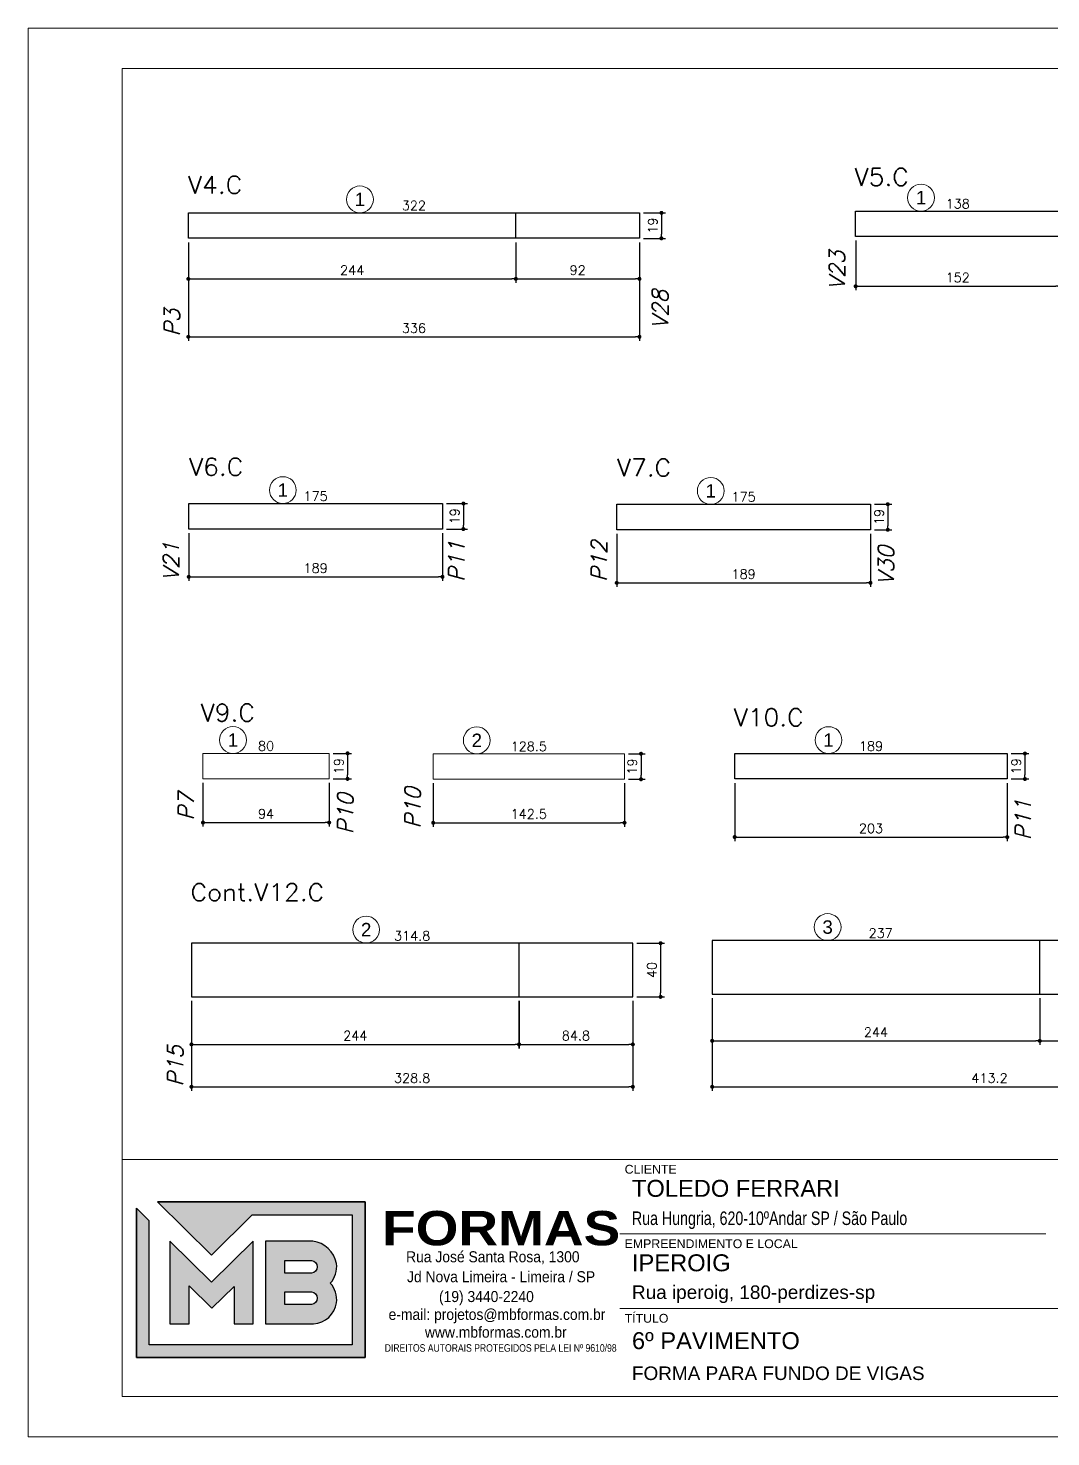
# Model space of a CAD drawing. Extents: x -20676 to 4767, y -817 to 14640.
# Drawn here: x -19091 to -18330, y 6382 to 7432 of the extents above; entities that cross this region are included whole.
import ezdxf
from ezdxf.enums import TextEntityAlignment as Align

# ---------------------------------------------------------------- set-up
doc = ezdxf.new("R2010")
doc.units = 0
doc.header["$PDMODE"] = 2
doc.header["$PDSIZE"] = 10
doc.layers.get('0').update_dxf_attribs({"lineweight": 13})
doc.layers.get('Defpoints').update_dxf_attribs({"lineweight": 13})
for name, color, linetype, lineweight in [('contorno de painel', 7, 'Continuous', 13), ('cotas', 4, 'Continuous', 13), ('Romaneio', 1, 'Continuous', 13), ('texto de viga', 7, 'Continuous', 13)]:
    doc.layers.add(name, color=color, linetype=linetype, lineweight=lineweight)
for name, color, linetype in [('Cota Sarrafo', 180, 'Continuous'), ('MB_LOGO', 254, 'Continuous'), ('Painéis', 200, 'Continuous'), ('TEXTO_GERAL', 7, 'Continuous')]:
    doc.layers.add(name, color=color, linetype=linetype)
doc.styles.add('ARIAL', font='arial.ttf', dxfattribs={"oblique": 15, "height": 25})
doc.styles.add('MB_C01', font='arial.ttf', dxfattribs={"height": 1.3})
doc.styles.add('MB_C02', font='arial.ttf', dxfattribs={"height": 2})
doc.styles.add('MB_C03', font='arial.ttf', dxfattribs={"height": 2.5})
doc.styles.add('MB_C04', font='arial.ttf', dxfattribs={"height": 6})
doc.styles.add('MB_LOGO', font='ariblk.ttf', dxfattribs={"height": 75})
doc.styles.add('MB_TEXT', font='ARIALN.TTF', dxfattribs={"height": 10})
doc.styles.add('REGUA-120', font='ROMANS.shx', dxfattribs={"height": 15})
doc.styles.add('ROMANS', font='romans.shx')
doc.dimstyles.new('PAINEL', dxfattribs={"dimtxt": 7, "dimasz": 3, "dimexe": 3, "dimexo": 3, "dimgap": 3, "dimtad": 1, "dimdec": 1, "dimzin": 12, "dimdsep": 46, "dimtxsty": 'ROMANS', "dimblk": 'DOT', "dimcen": 0, "dimclrd": 4, "dimclre": 4, "dimclrt": 240, "dimadec": 1, "dimazin": 3, "dimtfac": 1, "dimtdec": 1, "dimtmove": 0, "dimatfit": 3, "dimfxl": 0, "dimtolj": 1, "dimtzin": 12, "dimarcsym": 0})
doc.dimstyles.new('projeto2', dxfattribs={"dimtxt": 7, "dimasz": 5, "dimexe": 1.25, "dimexo": 2.5, "dimgap": 2, "dimtad": 1, "dimdec": 1, "dimdsep": 46, "dimtxsty": 'ROMANS', "dimblk": 'OBLIQUE', "dimcen": 10, "dimdle": 1, "dimse1": 1, "dimse2": 1, "dimsd1": 1, "dimsd2": 1, "dimclrd": 256, "dimclre": 256, "dimclrt": 3, "dimadec": 0, "dimazin": 0, "dimtfac": 1, "dimtdec": 1, "dimtmove": 0, "dimatfit": 3, "dimldrblk": 'OBLIQUE', "dimfxl": 0, "dimlwd": -1, "dimlwe": -1, "dimarcsym": 0})

# ---------------------------------------------------------------- blocks, each defined once
blk = doc.blocks.new('LOGO2')
at = {"layer": 'MB_LOGO', "linetype": 'Continuous'}
h = blk.add_hatch(color=256, dxfattribs=at)
h.dxf.hatch_style = 1
h.set_gradient(color1=(242, 132, 69), color2=(247, 180, 141), rotation=90, tint=1)
h.paths.add_polyline_path([(7.48, 9.64), (10.45, 12.57), (17.71, 12.57), (17.71, 3.12), (2.97, 3.12), (2.97, 12.14), (2.04, 13.06), (2.04, 2.19), (18.64, 2.19), (18.64, 13.5), (3.56, 13.5)])
h = blk.add_hatch(color=256, dxfattribs=at)
h.dxf.hatch_style = 1
h.set_gradient(color1=(242, 132, 69), color2=(247, 180, 141), rotation=90, tint=1)
h.paths.add_polyline_path([(10.52, 4.64), (10.52, 10.66), (7.5, 7.68), (4.47, 10.66), (4.47, 4.64), (5.86, 4.64), (5.86, 7.4), (7.51, 5.78), (9.13, 7.37), (9.13, 4.64)])
h = blk.add_hatch(color=256, dxfattribs=at)
h.dxf.hatch_style = 1
h.set_gradient(color1=(242, 132, 69), color2=(247, 180, 141), rotation=90, tint=1)
h.paths.add_polyline_path([(11.42, 10.66), (11.42, 4.64), (14.89, 4.64, 0.350532), (16.57, 6.18, 0.219217), (16.12, 7.6, 0.21502), (16.57, 9.03, 0.319901), (14.85, 10.66)])
h.paths.add_polyline_path([(14.75, 8.33), (12.82, 8.33), (12.82, 9.26), (14.63, 9.26, -1)], flags=16)
h.paths.add_polyline_path([(14.75, 6.04), (12.82, 6.04), (12.82, 6.97), (14.63, 6.97, -1)], flags=16)
blk.add_lwpolyline([(3.56, 13.5), (18.64, 13.5), (18.64, 2.19), (2.04, 2.19), (2.04, 13.06)], dxfattribs=at)
at = {"layer": 'MB_LOGO', "color": 31, "linetype": 'Continuous', "true_color": 0xf7b48d}
for points in [[(10.45, 12.57), (17.71, 12.57), (17.71, 3.12), (2.97, 3.12), (2.97, 12.14), (2.04, 13.06), (2.04, 2.19), (18.64, 2.19), (18.64, 13.5), (3.56, 13.5), (7.48, 9.64)], [(4.47, 10.66), (4.47, 4.64), (5.86, 4.64), (5.86, 7.4), (7.51, 5.78), (9.13, 7.37), (9.13, 4.64), (10.52, 4.64), (10.52, 10.66), (7.5, 7.68)]]:
    blk.add_lwpolyline(points, close=True, dxfattribs=at)
for points in [[(16.57, 9.03, 0.319901), (14.85, 10.66), (11.42, 10.66), (11.42, 4.64), (14.89, 4.64, 0.350532), (16.57, 6.18, 0.219217), (16.12, 7.6, 0.21502)], [(12.82, 9.26), (14.75, 9.26, -0.880235), (14.75, 8.33), (12.82, 8.33)], [(12.82, 6.97), (14.75, 6.97, -0.880235), (14.75, 6.04), (12.82, 6.04)]]:
    blk.add_lwpolyline(points, format="xyb", close=True, dxfattribs=at)
at = {"layer": 'MB_LOGO', "color": 0, "linetype": 'Continuous', "style": 'MB_LOGO'}
blk.add_text('FORMAS', height=2.496, dxfattribs=at).set_placement((19.88, 10.35))
at = {"layer": 'MB_LOGO', "color": 0, "style": 'MB_TEXT', "width": 1.1}
for s, p in [('Rua José Santa Rosa, 1300', (21.62, 9.12)), ('Jd Nova Limeira - Limeira / SP', (21.69, 7.67)), ('(19) 3440-2240', (24.01, 6.23)), ('e-mail: projetos@mbformas.com.br', (20.35, 4.93)), ('www.mbformas.com.br', (22.99, 3.64))]:
    blk.add_text(s, height=0.7993, dxfattribs=at).set_placement(p)
at = {"layer": 'MB_LOGO', "color": 252, "style": 'MB_TEXT'}
blk.add_text('DIREITOS AUTORAIS PROTEGIDOS PELA LEI Nº 9610/98', height=0.546, dxfattribs=at).set_placement((20.07, 2.62))
blk = doc.blocks.new('A$Ceb89ac90')
at = {"color": 1}
for p, q in [((1086.3, 356.7), (70, 356.7)), ((758, 301.2), (440.7, 301.2)), ((914.6, 245.6), (440.7, 245.6))]:
    blk.add_line(p, q, dxfattribs=at)
for points in [[(0, 1199.9), (0, 149.9), (1485, 149.9), (1485, 1199.9)], [(70, 1169.9), (70, 179.9), (1455, 179.9), (1455, 1169.9)]]:
    blk.add_lwpolyline(points, close=True, dxfattribs=at)
at = {"xscale": 10.25810868844649, "yscale": 10.25810868844649, "zscale": 10.25810868844649}
blk.add_blockref('LOGO2', (59.7, 186.5), dxfattribs=at)
at = {"color": 6, "style": 'MB_C01'}
for s, height, p in [('CLIENTE', 6.57, (444.3, 346.1)), ('EMPREENDIMENTO E LOCAL', 6.566, (444.3, 290.6)), ('TÍTULO', 6.57, (444.3, 235))]:
    blk.add_text(s, height=height, dxfattribs=at).set_placement(p)
at = {"color": 5}
for tag, p, height, style in [('REV_05', (1103.1, 338.1), 10.1, 'MB_C02'), ('DATA_REV_05', (1151.5, 337.9), 10.1, 'MB_C02'), ('INFO_REV_05', (1228.1, 337.9), 10.1, 'MB_C02'), ('CLIENTE', (449.7, 328.8), 12.6, 'MB_C03'), ('FASE', (924.6, 320.5), 10.1, 'MB_C02'), ('REV_04', (1103.1, 312.8), 10.1, 'MB_C02'), ('DATA_REV_04', (1151.5, 312.7), 10.1, 'MB_C02'), ('INFO_REV_04', (1228.1, 312.7), 10.1, 'MB_C02'), ('PROJETISTA', (768, 285.1), 10.1, 'MB_C02'), ('DATA', (924.6, 285.1), 10.1, 'MB_C02'), ('REV_03', (1103.1, 287.6), 10.1, 'MB_C02'), ('DATA_REV_03', (1151.5, 287.4), 10.1, 'MB_C02'), ('INFO_REV_03', (1228.1, 287.4), 10.1, 'MB_C02'), ('OBRA', (449.7, 273.3), 12.6, 'MB_C03'), ('REV_02', (1103.1, 262.3), 10.1, 'MB_C02'), ('DATA_REV_02', (1151.5, 262.1), 10.1, 'MB_C02'), ('INFO_REV_02', (1228.1, 262.1), 10.1, 'MB_C02'), ('ESC', (924.6, 251.8), 10.1, 'MB_C02'), ('COR', (1010.5, 251.8), 10.1, 'MB_C02'), ('REV_01', (1103.1, 237.1), 10.1, 'MB_C02'), ('DATA_REV_01', (1151.5, 236.9), 10.1, 'MB_C02'), ('INFO_REV_01', (1228.1, 236.9), 10.1, 'MB_C02'), ('PAVIMENTO', (449.7, 215.3), 12.6, 'MB_C03'), ('FL', (1018.1, 194.7), 30.3, 'MB_C04'), ('REV_00', (1103.1, 211.8), 10.1, 'MB_C02'), ('DATA_REV_00', (1151.5, 211.6), 10.1, 'MB_C02'), ('EMISSÃO_INICIAL', (1228.1, 211.6), 10.1, 'MB_C02'), ('REV', (944.1, 205), 12.6, 'MB_C03')]:
    blk.add_attdef(tag, p, '', height=height, dxfattribs=dict(at, style=style))
at = {"color": 6, "style": 'MB_C02'}
for tag, p in [('ENDEREÇO_CLIENTE', (449.7, 307.8)), ('ENDEREÇO_OBRA', (449.7, 252.7)), ('TIPO_DE_PROJETO', (449.7, 192.3))]:
    blk.add_attdef(tag, p, '', height=10.1, dxfattribs=at)
blk = doc.blocks.new('_Dot')
at = {"color": 0, "linetype": 'ByBlock', "lineweight": -2}
blk.add_line((-0.5, 0), (-1, 0), dxfattribs=at)
at = {"color": 0, "linetype": 'ByBlock', "const_width": 0.5}
blk.add_lwpolyline([(-0.25, 0, 1), (0.25, 0, 1)], format="xyb", close=True, dxfattribs=at)
blk = doc.blocks.new('*D759')
at = {"layer": 'cotas', "color": 4, "lineweight": -2, "transparency": 16777216}
for p, q in [((-18972.1, 7272.6), (-18972.1, 7199.2)), ((-18636.1, 7272.6), (-18636.1, 7199.2)), ((-18969.1, 7202.2), (-18639.1, 7202.2))]:
    blk.add_line(p, q, dxfattribs=at)
at = {"layer": 'Defpoints', "color": 0, "transparency": 16777216}
for p in [(-18972.1, 7275.6), (-18636.1, 7275.6), (-18636.1, 7202.2)]:
    blk.add_point(p, dxfattribs=at)
at = {"layer": 'cotas', "color": 4, "lineweight": -2, "transparency": 16777216, "xscale": 3, "yscale": 3, "zscale": 3, "rotation": 180}
blk.add_blockref('_Dot', (-18972.1, 7202.2), dxfattribs=at)
at = {"layer": 'cotas', "color": 4, "lineweight": -2, "transparency": 16777216, "xscale": 3, "yscale": 3, "zscale": 3}
blk.add_blockref('_Dot', (-18636.1, 7202.2), dxfattribs=at)
at = {"layer": 'cotas', "color": 240, "transparency": 16777216, "insert": (-18804.1, 7208.7), "char_height": 7, "attachment_point": 5, "style": 'ROMANS'}
blk.add_mtext('\\A1;336', dxfattribs=at)
blk = doc.blocks.new('*D760')
at = {"layer": 'cotas', "color": 4, "lineweight": -2, "transparency": 16777216}
for p, q in [((-18633.1, 7294.6), (-18616.7, 7294.6)), ((-18619.7, 7291.6), (-18619.7, 7278.6)), ((-18633.1, 7275.6), (-18616.7, 7275.6))]:
    blk.add_line(p, q, dxfattribs=at)
at = {"layer": 'Defpoints', "color": 0, "transparency": 16777216}
for p in [(-18636.1, 7294.6), (-18636.1, 7275.6), (-18619.7, 7275.6)]:
    blk.add_point(p, dxfattribs=at)
at = {"layer": 'cotas', "color": 4, "lineweight": -2, "transparency": 16777216, "xscale": 3, "yscale": 3, "zscale": 3}
for p, rotation in [((-18619.7, 7294.6), 90), ((-18619.7, 7275.6), 270)]:
    blk.add_blockref('_Dot', p, dxfattribs=dict(at, rotation=rotation))
at = {"layer": 'cotas', "color": 240, "transparency": 16777216, "insert": (-18626.2, 7285.1), "char_height": 7, "attachment_point": 5, "rotation": 90, "style": 'ROMANS'}
blk.add_mtext('\\A1;19', dxfattribs=at)
blk = doc.blocks.new('*D761')
at = {"layer": 'cotas', "color": 4, "lineweight": -2, "transparency": 16777216}
for p, q in [((-18972.1, 7272.6), (-18972.1, 7242.4)), ((-18728.1, 7272.6), (-18728.1, 7242.4)), ((-18969.1, 7245.4), (-18731.1, 7245.4))]:
    blk.add_line(p, q, dxfattribs=at)
at = {"layer": 'Defpoints', "color": 0, "transparency": 16777216}
for p in [(-18972.1, 7275.6), (-18728.1, 7275.6), (-18728.1, 7245.4)]:
    blk.add_point(p, dxfattribs=at)
at = {"layer": 'cotas', "color": 4, "lineweight": -2, "transparency": 16777216, "xscale": 3, "yscale": 3, "zscale": 3, "rotation": 180}
blk.add_blockref('_Dot', (-18972.1, 7245.4), dxfattribs=at)
at = {"layer": 'cotas', "color": 4, "lineweight": -2, "transparency": 16777216, "xscale": 3, "yscale": 3, "zscale": 3}
blk.add_blockref('_Dot', (-18728.1, 7245.4), dxfattribs=at)
at = {"layer": 'cotas', "color": 240, "transparency": 16777216, "insert": (-18850.1, 7251.9), "char_height": 7, "attachment_point": 5, "style": 'ROMANS'}
blk.add_mtext('\\A1;244', dxfattribs=at)
blk = doc.blocks.new('*D762')
at = {"layer": 'cotas', "color": 4, "lineweight": -2, "transparency": 16777216}
for p, q in [((-18728.1, 7272.6), (-18728.1, 7242.4)), ((-18636.1, 7272.6), (-18636.1, 7242.4)), ((-18725.1, 7245.4), (-18639.1, 7245.4))]:
    blk.add_line(p, q, dxfattribs=at)
at = {"layer": 'Defpoints', "color": 0, "transparency": 16777216}
for p in [(-18728.1, 7275.6), (-18636.1, 7275.6), (-18636.1, 7245.4)]:
    blk.add_point(p, dxfattribs=at)
at = {"layer": 'cotas', "color": 4, "lineweight": -2, "transparency": 16777216, "xscale": 3, "yscale": 3, "zscale": 3, "rotation": 180}
blk.add_blockref('_Dot', (-18728.1, 7245.4), dxfattribs=at)
at = {"layer": 'cotas', "color": 4, "lineweight": -2, "transparency": 16777216, "xscale": 3, "yscale": 3, "zscale": 3}
blk.add_blockref('_Dot', (-18636.1, 7245.4), dxfattribs=at)
at = {"layer": 'cotas', "color": 240, "transparency": 16777216, "insert": (-18682.1, 7251.9), "char_height": 7, "attachment_point": 5, "style": 'ROMANS'}
blk.add_mtext('\\A1;92', dxfattribs=at)
blk = doc.blocks.new('*D763')
at = {"layer": 'Defpoints', "color": 0, "transparency": 16777216}
for p in [(-18965.1, 7294.6), (-18643.1, 7294.6), (-18643.1, 7294.6)]:
    blk.add_point(p, dxfattribs=at)
at = {"layer": 'Cota Sarrafo', "color": 3, "transparency": 16777216, "insert": (-18804.1, 7300.1), "char_height": 7, "attachment_point": 5, "style": 'ROMANS'}
blk.add_mtext('322', dxfattribs=at)
blk = doc.blocks.new('_OBLIQUE')
at = {"color": 0, "linetype": 'ByBlock', "lineweight": -2}
for p, q in [((0, 0), (-1, 0)), ((-0.5, -0.5), (0.5, 0.5))]:
    blk.add_line(p, q, dxfattribs=at)
blk = doc.blocks.new('*D764')
at = {"layer": 'cotas', "color": 4, "lineweight": -2, "transparency": 16777216}
for p, q in [((-18475, 7273.9), (-18475, 7236.9)), ((-18323, 7273.9), (-18323, 7236.9)), ((-18472, 7239.9), (-18326, 7239.9))]:
    blk.add_line(p, q, dxfattribs=at)
at = {"layer": 'Defpoints', "color": 0, "transparency": 16777216}
for p in [(-18475, 7276.9), (-18323, 7276.9), (-18323, 7239.9)]:
    blk.add_point(p, dxfattribs=at)
at = {"layer": 'cotas', "color": 4, "lineweight": -2, "transparency": 16777216, "xscale": 3, "yscale": 3, "zscale": 3, "rotation": 180}
blk.add_blockref('_Dot', (-18475, 7239.9), dxfattribs=at)
at = {"layer": 'cotas', "color": 4, "lineweight": -2, "transparency": 16777216, "xscale": 3, "yscale": 3, "zscale": 3}
blk.add_blockref('_Dot', (-18323, 7239.9), dxfattribs=at)
at = {"layer": 'cotas', "color": 240, "transparency": 16777216, "insert": (-18399, 7246.4), "char_height": 7, "attachment_point": 5, "style": 'ROMANS'}
blk.add_mtext('\\A1;152', dxfattribs=at)
blk = doc.blocks.new('*D770')
at = {"layer": 'Defpoints', "color": 0, "transparency": 16777216}
for p in [(-18468, 7295.9), (-18330, 7295.9), (-18330, 7295.9)]:
    blk.add_point(p, dxfattribs=at)
at = {"layer": 'Cota Sarrafo', "color": 3, "transparency": 16777216, "insert": (-18399, 7301.4), "char_height": 7, "attachment_point": 5, "style": 'ROMANS'}
blk.add_mtext('138', dxfattribs=at)
blk = doc.blocks.new('*D773')
at = {"layer": 'cotas', "color": 4, "lineweight": -2, "transparency": 16777216}
for p, q in [((-18971.8, 7055.9), (-18971.8, 7020.3)), ((-18782.8, 7055.9), (-18782.8, 7020.3)), ((-18968.8, 7023.3), (-18785.8, 7023.3))]:
    blk.add_line(p, q, dxfattribs=at)
at = {"layer": 'Defpoints', "color": 0, "transparency": 16777216}
for p in [(-18971.8, 7058.9), (-18782.8, 7058.9), (-18782.8, 7023.3)]:
    blk.add_point(p, dxfattribs=at)
at = {"layer": 'cotas', "color": 4, "lineweight": -2, "transparency": 16777216, "xscale": 3, "yscale": 3, "zscale": 3, "rotation": 180}
blk.add_blockref('_Dot', (-18971.8, 7023.3), dxfattribs=at)
at = {"layer": 'cotas', "color": 4, "lineweight": -2, "transparency": 16777216, "xscale": 3, "yscale": 3, "zscale": 3}
blk.add_blockref('_Dot', (-18782.8, 7023.3), dxfattribs=at)
at = {"layer": 'cotas', "color": 240, "transparency": 16777216, "insert": (-18877.3, 7029.8), "char_height": 7, "attachment_point": 5, "style": 'ROMANS'}
blk.add_mtext('\\A1;189', dxfattribs=at)
blk = doc.blocks.new('*D774')
at = {"layer": 'cotas', "color": 4, "lineweight": -2, "transparency": 16777216}
for p, q in [((-18779.8, 7077.9), (-18764.2, 7077.9)), ((-18767.2, 7074.9), (-18767.2, 7061.9)), ((-18779.8, 7058.9), (-18764.2, 7058.9))]:
    blk.add_line(p, q, dxfattribs=at)
at = {"layer": 'Defpoints', "color": 0, "transparency": 16777216}
for p in [(-18782.8, 7077.9), (-18782.8, 7058.9), (-18767.2, 7058.9)]:
    blk.add_point(p, dxfattribs=at)
at = {"layer": 'cotas', "color": 4, "lineweight": -2, "transparency": 16777216, "xscale": 3, "yscale": 3, "zscale": 3}
for p, rotation in [((-18767.2, 7077.9), 90), ((-18767.2, 7058.9), 270)]:
    blk.add_blockref('_Dot', p, dxfattribs=dict(at, rotation=rotation))
at = {"layer": 'cotas', "color": 240, "transparency": 16777216, "insert": (-18773.7, 7068.4), "char_height": 7, "attachment_point": 5, "rotation": 90, "style": 'ROMANS'}
blk.add_mtext('\\A1;19', dxfattribs=at)
blk = doc.blocks.new('*D775')
at = {"layer": 'Defpoints', "color": 0, "transparency": 16777216}
for p in [(-18964.8, 7077.9), (-18789.8, 7077.9), (-18789.8, 7077.9)]:
    blk.add_point(p, dxfattribs=at)
at = {"layer": 'Cota Sarrafo', "color": 3, "transparency": 16777216, "insert": (-18877.3, 7083.4), "char_height": 7, "attachment_point": 5, "style": 'ROMANS'}
blk.add_mtext('175', dxfattribs=at)
blk = doc.blocks.new('*D776')
at = {"layer": 'cotas', "color": 4, "lineweight": -2, "transparency": 16777216}
for p, q in [((-18653, 7055.4), (-18653, 7015.8)), ((-18464, 7055.4), (-18464, 7015.8)), ((-18650, 7018.8), (-18467, 7018.8))]:
    blk.add_line(p, q, dxfattribs=at)
at = {"layer": 'Defpoints', "color": 0, "transparency": 16777216}
for p in [(-18653, 7058.4), (-18464, 7058.4), (-18464, 7018.8)]:
    blk.add_point(p, dxfattribs=at)
at = {"layer": 'cotas', "color": 4, "lineweight": -2, "transparency": 16777216, "xscale": 3, "yscale": 3, "zscale": 3, "rotation": 180}
blk.add_blockref('_Dot', (-18653, 7018.8), dxfattribs=at)
at = {"layer": 'cotas', "color": 4, "lineweight": -2, "transparency": 16777216, "xscale": 3, "yscale": 3, "zscale": 3}
blk.add_blockref('_Dot', (-18464, 7018.8), dxfattribs=at)
at = {"layer": 'cotas', "color": 240, "transparency": 16777216, "insert": (-18558.5, 7025.3), "char_height": 7, "attachment_point": 5, "style": 'ROMANS'}
blk.add_mtext('\\A1;189', dxfattribs=at)
blk = doc.blocks.new('*D777')
at = {"layer": 'cotas', "color": 4, "lineweight": -2, "transparency": 16777216}
for p, q in [((-18461, 7077.4), (-18448.1, 7077.4)), ((-18451.1, 7074.4), (-18451.1, 7061.4)), ((-18461, 7058.4), (-18448.1, 7058.4))]:
    blk.add_line(p, q, dxfattribs=at)
at = {"layer": 'Defpoints', "color": 0, "transparency": 16777216}
for p in [(-18464, 7077.4), (-18464, 7058.4), (-18451.1, 7058.4)]:
    blk.add_point(p, dxfattribs=at)
at = {"layer": 'cotas', "color": 4, "lineweight": -2, "transparency": 16777216, "xscale": 3, "yscale": 3, "zscale": 3}
for p, rotation in [((-18451.1, 7077.4), 90), ((-18451.1, 7058.4), 270)]:
    blk.add_blockref('_Dot', p, dxfattribs=dict(at, rotation=rotation))
at = {"layer": 'cotas', "color": 240, "transparency": 16777216, "insert": (-18457.6, 7067.9), "char_height": 7, "attachment_point": 5, "rotation": 90, "style": 'ROMANS'}
blk.add_mtext('\\A1;19', dxfattribs=at)
blk = doc.blocks.new('*D778')
at = {"layer": 'Defpoints', "color": 0, "transparency": 16777216}
for p in [(-18646, 7077.4), (-18471, 7077.4), (-18471, 7077.4)]:
    blk.add_point(p, dxfattribs=at)
at = {"layer": 'Cota Sarrafo', "color": 3, "transparency": 16777216, "insert": (-18558.5, 7082.9), "char_height": 7, "attachment_point": 5, "style": 'ROMANS'}
blk.add_mtext('175', dxfattribs=at)
blk = doc.blocks.new('*D784')
at = {"layer": 'cotas', "color": 4, "lineweight": -2, "transparency": 16777216}
for p, q in [((-18961.2, 6869.7), (-18961.2, 6837.1)), ((-18867.2, 6869.7), (-18867.2, 6837.1)), ((-18958.2, 6840.1), (-18870.2, 6840.1))]:
    blk.add_line(p, q, dxfattribs=at)
at = {"layer": 'Defpoints', "color": 0, "transparency": 16777216}
for p in [(-18961.2, 6872.7), (-18867.2, 6872.7), (-18867.2, 6840.1)]:
    blk.add_point(p, dxfattribs=at)
at = {"layer": 'cotas', "color": 4, "lineweight": -2, "transparency": 16777216, "xscale": 3, "yscale": 3, "zscale": 3, "rotation": 180}
blk.add_blockref('_Dot', (-18961.2, 6840.1), dxfattribs=at)
at = {"layer": 'cotas', "color": 4, "lineweight": -2, "transparency": 16777216, "xscale": 3, "yscale": 3, "zscale": 3}
blk.add_blockref('_Dot', (-18867.2, 6840.1), dxfattribs=at)
at = {"layer": 'cotas', "color": 240, "transparency": 16777216, "insert": (-18914.2, 6846.6), "char_height": 7, "attachment_point": 5, "style": 'ROMANS'}
blk.add_mtext('\\A1;94', dxfattribs=at)
blk = doc.blocks.new('*D785')
at = {"layer": 'cotas', "color": 4, "lineweight": -2, "transparency": 16777216}
for p, q in [((-18864.2, 6891.7), (-18850.5, 6891.7)), ((-18853.5, 6888.7), (-18853.5, 6875.7)), ((-18864.2, 6872.7), (-18850.5, 6872.7))]:
    blk.add_line(p, q, dxfattribs=at)
at = {"layer": 'Defpoints', "color": 0, "transparency": 16777216}
for p in [(-18867.2, 6891.7), (-18867.2, 6872.7), (-18853.5, 6872.7)]:
    blk.add_point(p, dxfattribs=at)
at = {"layer": 'cotas', "color": 4, "lineweight": -2, "transparency": 16777216, "xscale": 3, "yscale": 3, "zscale": 3}
for p, rotation in [((-18853.5, 6891.7), 90), ((-18853.5, 6872.7), 270)]:
    blk.add_blockref('_Dot', p, dxfattribs=dict(at, rotation=rotation))
at = {"layer": 'cotas', "color": 240, "transparency": 16777216, "insert": (-18860, 6882.2), "char_height": 7, "attachment_point": 5, "rotation": 90, "style": 'ROMANS'}
blk.add_mtext('\\A1;19', dxfattribs=at)
blk = doc.blocks.new('*D786')
at = {"layer": 'cotas', "color": 4, "lineweight": -2, "transparency": 16777216}
for p, q in [((-18789.7, 6869.4), (-18789.7, 6837)), ((-18647.2, 6869.4), (-18647.2, 6837)), ((-18786.7, 6840), (-18650.2, 6840))]:
    blk.add_line(p, q, dxfattribs=at)
at = {"layer": 'Defpoints', "color": 0, "transparency": 16777216}
for p in [(-18789.7, 6872.4), (-18647.2, 6872.4), (-18647.2, 6840)]:
    blk.add_point(p, dxfattribs=at)
at = {"layer": 'cotas', "color": 4, "lineweight": -2, "transparency": 16777216, "xscale": 3, "yscale": 3, "zscale": 3, "rotation": 180}
blk.add_blockref('_Dot', (-18789.7, 6840), dxfattribs=at)
at = {"layer": 'cotas', "color": 4, "lineweight": -2, "transparency": 16777216, "xscale": 3, "yscale": 3, "zscale": 3}
blk.add_blockref('_Dot', (-18647.2, 6840), dxfattribs=at)
at = {"layer": 'cotas', "color": 240, "transparency": 16777216, "insert": (-18718.5, 6846.5), "char_height": 7, "attachment_point": 5, "style": 'ROMANS'}
blk.add_mtext('\\A1;142.5', dxfattribs=at)
blk = doc.blocks.new('*D787')
at = {"layer": 'cotas', "color": 4, "lineweight": -2, "transparency": 16777216}
for p, q in [((-18644.2, 6891.4), (-18631.9, 6891.4)), ((-18634.9, 6888.4), (-18634.9, 6875.4)), ((-18644.2, 6872.4), (-18631.9, 6872.4))]:
    blk.add_line(p, q, dxfattribs=at)
at = {"layer": 'Defpoints', "color": 0, "transparency": 16777216}
for p in [(-18647.2, 6891.4), (-18647.2, 6872.4), (-18634.9, 6872.4)]:
    blk.add_point(p, dxfattribs=at)
at = {"layer": 'cotas', "color": 4, "lineweight": -2, "transparency": 16777216, "xscale": 3, "yscale": 3, "zscale": 3}
for p, rotation in [((-18634.9, 6891.4), 90), ((-18634.9, 6872.4), 270)]:
    blk.add_blockref('_Dot', p, dxfattribs=dict(at, rotation=rotation))
at = {"layer": 'cotas', "color": 240, "transparency": 16777216, "insert": (-18641.4, 6881.9), "char_height": 7, "attachment_point": 5, "rotation": 90, "style": 'ROMANS'}
blk.add_mtext('\\A1;19', dxfattribs=at)
blk = doc.blocks.new('*D788')
at = {"layer": 'Defpoints', "color": 0, "transparency": 16777216}
for p in [(-18954.2, 6891.7), (-18874.2, 6891.7), (-18874.2, 6891.7)]:
    blk.add_point(p, dxfattribs=at)
at = {"layer": 'Cota Sarrafo', "color": 3, "transparency": 16777216, "insert": (-18914.2, 6897.2), "char_height": 7, "attachment_point": 5, "style": 'ROMANS'}
blk.add_mtext('80', dxfattribs=at)
blk = doc.blocks.new('*D789')
at = {"layer": 'Defpoints', "color": 0, "transparency": 16777216}
for p in [(-18782.7, 6891.4), (-18654.2, 6891.4), (-18654.2, 6891.4)]:
    blk.add_point(p, dxfattribs=at)
at = {"layer": 'Cota Sarrafo', "color": 3, "transparency": 16777216, "insert": (-18718.5, 6896.9), "char_height": 7, "attachment_point": 5, "style": 'ROMANS'}
blk.add_mtext('128.5', dxfattribs=at)
blk = doc.blocks.new('*D791')
at = {"layer": 'cotas', "color": 4, "lineweight": -2, "transparency": 16777216}
for p, q in [((-18565.1, 6869.6), (-18565.1, 6826.3)), ((-18362.1, 6869.6), (-18362.1, 6826.3)), ((-18562.1, 6829.3), (-18365.1, 6829.3))]:
    blk.add_line(p, q, dxfattribs=at)
at = {"layer": 'Defpoints', "color": 0, "transparency": 16777216}
for p in [(-18565.1, 6872.6), (-18362.1, 6872.6), (-18362.1, 6829.3)]:
    blk.add_point(p, dxfattribs=at)
at = {"layer": 'cotas', "color": 4, "lineweight": -2, "transparency": 16777216, "xscale": 3, "yscale": 3, "zscale": 3, "rotation": 180}
blk.add_blockref('_Dot', (-18565.1, 6829.3), dxfattribs=at)
at = {"layer": 'cotas', "color": 4, "lineweight": -2, "transparency": 16777216, "xscale": 3, "yscale": 3, "zscale": 3}
blk.add_blockref('_Dot', (-18362.1, 6829.3), dxfattribs=at)
at = {"layer": 'cotas', "color": 240, "transparency": 16777216, "insert": (-18463.6, 6835.8), "char_height": 7, "attachment_point": 5, "style": 'ROMANS'}
blk.add_mtext('\\A1;203', dxfattribs=at)
blk = doc.blocks.new('*D792')
at = {"layer": 'cotas', "color": 4, "lineweight": -2, "transparency": 16777216}
for p, q in [((-18359.1, 6891.6), (-18345.9, 6891.6)), ((-18348.9, 6888.6), (-18348.9, 6875.6)), ((-18359.1, 6872.6), (-18345.9, 6872.6))]:
    blk.add_line(p, q, dxfattribs=at)
at = {"layer": 'Defpoints', "color": 0, "transparency": 16777216}
for p in [(-18362.1, 6891.6), (-18362.1, 6872.6), (-18348.9, 6872.6)]:
    blk.add_point(p, dxfattribs=at)
at = {"layer": 'cotas', "color": 4, "lineweight": -2, "transparency": 16777216, "xscale": 3, "yscale": 3, "zscale": 3}
for p, rotation in [((-18348.9, 6891.6), 90), ((-18348.9, 6872.6), 270)]:
    blk.add_blockref('_Dot', p, dxfattribs=dict(at, rotation=rotation))
at = {"layer": 'cotas', "color": 240, "transparency": 16777216, "insert": (-18355.4, 6882.1), "char_height": 7, "attachment_point": 5, "rotation": 90, "style": 'ROMANS'}
blk.add_mtext('\\A1;19', dxfattribs=at)
blk = doc.blocks.new('*D793')
at = {"layer": 'Defpoints', "color": 0, "transparency": 16777216}
for p in [(-18558.1, 6891.6), (-18369.1, 6891.6), (-18369.1, 6891.6)]:
    blk.add_point(p, dxfattribs=at)
at = {"layer": 'Cota Sarrafo', "color": 3, "transparency": 16777216, "insert": (-18463.6, 6897.1), "char_height": 7, "attachment_point": 5, "style": 'ROMANS'}
blk.add_mtext('189', dxfattribs=at)
blk = doc.blocks.new('*D802')
at = {"layer": 'cotas', "color": 4, "lineweight": -2, "transparency": 16777216}
for p, q in [((-18969.8, 6707.2), (-18969.8, 6640.2)), ((-18641, 6707.2), (-18641, 6640.2)), ((-18966.8, 6643.2), (-18644, 6643.2))]:
    blk.add_line(p, q, dxfattribs=at)
at = {"layer": 'Defpoints', "color": 0, "transparency": 16777216}
for p in [(-18969.8, 6710.2), (-18641, 6710.2), (-18641, 6643.2)]:
    blk.add_point(p, dxfattribs=at)
at = {"layer": 'cotas', "color": 4, "lineweight": -2, "transparency": 16777216, "xscale": 3, "yscale": 3, "zscale": 3, "rotation": 180}
blk.add_blockref('_Dot', (-18969.8, 6643.2), dxfattribs=at)
at = {"layer": 'cotas', "color": 4, "lineweight": -2, "transparency": 16777216, "xscale": 3, "yscale": 3, "zscale": 3}
blk.add_blockref('_Dot', (-18641, 6643.2), dxfattribs=at)
at = {"layer": 'cotas', "color": 240, "transparency": 16777216, "insert": (-18805.4, 6649.7), "char_height": 7, "attachment_point": 5, "style": 'ROMANS'}
blk.add_mtext('\\A1;328.8', dxfattribs=at)
blk = doc.blocks.new('*D803')
at = {"layer": 'cotas', "color": 4, "lineweight": -2, "transparency": 16777216}
for p, q in [((-18638, 6750.2), (-18617.3, 6750.2)), ((-18620.3, 6747.2), (-18620.3, 6713.2)), ((-18638, 6710.2), (-18617.3, 6710.2))]:
    blk.add_line(p, q, dxfattribs=at)
at = {"layer": 'Defpoints', "color": 0, "transparency": 16777216}
for p in [(-18641, 6750.2), (-18641, 6710.2), (-18620.3, 6710.2)]:
    blk.add_point(p, dxfattribs=at)
at = {"layer": 'cotas', "color": 4, "lineweight": -2, "transparency": 16777216, "xscale": 3, "yscale": 3, "zscale": 3}
for p, rotation in [((-18620.3, 6750.2), 90), ((-18620.3, 6710.2), 270)]:
    blk.add_blockref('_Dot', p, dxfattribs=dict(at, rotation=rotation))
at = {"layer": 'cotas', "color": 240, "transparency": 16777216, "insert": (-18626.8, 6730.2), "char_height": 7, "attachment_point": 5, "rotation": 90, "style": 'ROMANS'}
blk.add_mtext('\\A1;40', dxfattribs=at)
blk = doc.blocks.new('*D804')
at = {"layer": 'cotas', "color": 4, "lineweight": -2, "transparency": 16777216}
for p, q in [((-18581.9, 6709.2), (-18581.9, 6640.2)), ((-18168.7, 6709.2), (-18168.7, 6640.2)), ((-18578.9, 6643.2), (-18171.7, 6643.2))]:
    blk.add_line(p, q, dxfattribs=at)
at = {"layer": 'Defpoints', "color": 0, "transparency": 16777216}
for p in [(-18581.9, 6712.2), (-18168.7, 6712.2), (-18168.7, 6643.2)]:
    blk.add_point(p, dxfattribs=at)
at = {"layer": 'cotas', "color": 4, "lineweight": -2, "transparency": 16777216, "xscale": 3, "yscale": 3, "zscale": 3, "rotation": 180}
blk.add_blockref('_Dot', (-18581.9, 6643.2), dxfattribs=at)
at = {"layer": 'cotas', "color": 4, "lineweight": -2, "transparency": 16777216, "xscale": 3, "yscale": 3, "zscale": 3}
blk.add_blockref('_Dot', (-18168.7, 6643.2), dxfattribs=at)
at = {"layer": 'cotas', "color": 240, "transparency": 16777216, "insert": (-18375.3, 6649.7), "char_height": 7, "attachment_point": 5, "style": 'ROMANS'}
blk.add_mtext('\\A1;413.2', dxfattribs=at)
blk = doc.blocks.new('*D807')
at = {"layer": 'cotas', "color": 4, "lineweight": -2, "transparency": 16777216}
for p, q in [((-18969.764734, 6707.190134), (-18969.764734, 6671.79929)), ((-18725.764734, 6707.190134), (-18725.764734, 6671.79929)), ((-18966.764734, 6674.79929), (-18728.764734, 6674.79929))]:
    blk.add_line(p, q, dxfattribs=at)
at = {"layer": 'Defpoints', "color": 0, "transparency": 16777216}
for p in [(-18969.764734, 6710.190134), (-18725.764734, 6710.190134), (-18725.764734, 6674.79929)]:
    blk.add_point(p, dxfattribs=at)
at = {"layer": 'cotas', "color": 4, "lineweight": -2, "transparency": 16777216, "xscale": 3, "yscale": 3, "zscale": 3, "rotation": 180}
blk.add_blockref('_Dot', (-18969.764734, 6674.79929), dxfattribs=at)
at = {"layer": 'cotas', "color": 4, "lineweight": -2, "transparency": 16777216, "xscale": 3, "yscale": 3, "zscale": 3}
blk.add_blockref('_Dot', (-18725.764734, 6674.79929), dxfattribs=at)
at = {"layer": 'cotas', "color": 240, "transparency": 16777216, "insert": (-18847.764734, 6681.29929), "char_height": 7, "attachment_point": 5, "style": 'ROMANS'}
blk.add_mtext('\\A1;244', dxfattribs=at)
blk = doc.blocks.new('*D808')
at = {"layer": 'cotas', "color": 4, "lineweight": -2, "transparency": 16777216}
for p, q in [((-18725.8, 6707.2), (-18725.8, 6671.8)), ((-18641, 6707.2), (-18641, 6671.8)), ((-18722.8, 6674.8), (-18644, 6674.8))]:
    blk.add_line(p, q, dxfattribs=at)
at = {"layer": 'Defpoints', "color": 0, "transparency": 16777216}
for p in [(-18725.8, 6710.2), (-18641, 6710.2), (-18641, 6674.8)]:
    blk.add_point(p, dxfattribs=at)
at = {"layer": 'cotas', "color": 4, "lineweight": -2, "transparency": 16777216, "xscale": 3, "yscale": 3, "zscale": 3, "rotation": 180}
blk.add_blockref('_Dot', (-18725.8, 6674.8), dxfattribs=at)
at = {"layer": 'cotas', "color": 4, "lineweight": -2, "transparency": 16777216, "xscale": 3, "yscale": 3, "zscale": 3}
blk.add_blockref('_Dot', (-18641, 6674.8), dxfattribs=at)
at = {"layer": 'cotas', "color": 240, "transparency": 16777216, "insert": (-18683.4, 6681.3), "char_height": 7, "attachment_point": 5, "style": 'ROMANS'}
blk.add_mtext('\\A1;84.8', dxfattribs=at)
blk = doc.blocks.new('*D809')
at = {"layer": 'cotas', "color": 4, "lineweight": -2, "transparency": 16777216}
for p, q in [((-18581.9, 6709.2), (-18581.9, 6674.4)), ((-18337.9, 6709.2), (-18337.9, 6674.4)), ((-18578.9, 6677.4), (-18340.9, 6677.4))]:
    blk.add_line(p, q, dxfattribs=at)
at = {"layer": 'Defpoints', "color": 0, "transparency": 16777216}
for p in [(-18581.9, 6712.2), (-18337.9, 6712.2), (-18337.9, 6677.4)]:
    blk.add_point(p, dxfattribs=at)
at = {"layer": 'cotas', "color": 4, "lineweight": -2, "transparency": 16777216, "xscale": 3, "yscale": 3, "zscale": 3, "rotation": 180}
blk.add_blockref('_Dot', (-18581.9, 6677.4), dxfattribs=at)
at = {"layer": 'cotas', "color": 4, "lineweight": -2, "transparency": 16777216, "xscale": 3, "yscale": 3, "zscale": 3}
blk.add_blockref('_Dot', (-18337.9, 6677.4), dxfattribs=at)
at = {"layer": 'cotas', "color": 240, "transparency": 16777216, "insert": (-18459.9, 6683.9), "char_height": 7, "attachment_point": 5, "style": 'ROMANS'}
blk.add_mtext('\\A1;244', dxfattribs=at)
blk = doc.blocks.new('*D810')
at = {"layer": 'cotas', "color": 4, "lineweight": -2, "transparency": 16777216}
for p, q in [((-18337.9, 6709.2), (-18337.9, 6674.4)), ((-18168.7, 6709.2), (-18168.7, 6674.4)), ((-18334.9, 6677.4), (-18171.7, 6677.4))]:
    blk.add_line(p, q, dxfattribs=at)
at = {"layer": 'Defpoints', "color": 0, "transparency": 16777216}
for p in [(-18337.9, 6712.2), (-18168.7, 6712.2), (-18168.7, 6677.4)]:
    blk.add_point(p, dxfattribs=at)
at = {"layer": 'cotas', "color": 4, "lineweight": -2, "transparency": 16777216, "xscale": 3, "yscale": 3, "zscale": 3, "rotation": 180}
blk.add_blockref('_Dot', (-18337.9, 6677.4), dxfattribs=at)
at = {"layer": 'cotas', "color": 4, "lineweight": -2, "transparency": 16777216, "xscale": 3, "yscale": 3, "zscale": 3}
blk.add_blockref('_Dot', (-18168.7, 6677.4), dxfattribs=at)
at = {"layer": 'cotas', "color": 240, "transparency": 16777216, "insert": (-18253.3, 6683.9), "char_height": 7, "attachment_point": 5, "style": 'ROMANS'}
blk.add_mtext('\\A1;169.2', dxfattribs=at)
blk = doc.blocks.new('*D812')
at = {"layer": 'Defpoints', "color": 0, "transparency": 16777216}
for p in [(-18962.8, 6750.2), (-18648, 6750.2), (-18648, 6750.2)]:
    blk.add_point(p, dxfattribs=at)
at = {"layer": 'Cota Sarrafo', "color": 3, "transparency": 16777216, "insert": (-18805.4, 6755.7), "char_height": 7, "attachment_point": 5, "style": 'ROMANS'}
blk.add_mtext('314.8', dxfattribs=at)
blk = doc.blocks.new('*D813')
at = {"layer": 'Defpoints', "color": 0, "transparency": 16777216}
for p in [(-18574.9, 6752.2), (-18337.9, 6752.2), (-18337.9, 6752.2)]:
    blk.add_point(p, dxfattribs=at)
at = {"layer": 'Cota Sarrafo', "color": 3, "transparency": 16777216, "insert": (-18456.4, 6757.7), "char_height": 7, "attachment_point": 5, "style": 'ROMANS'}
blk.add_mtext('237', dxfattribs=at)
blk = doc.blocks.new('*D814')
at = {"layer": 'Defpoints', "color": 0, "transparency": 16777216}
for p in [(-18337.9, 6752.2), (-18175.7, 6752.2), (-18175.7, 6752.2)]:
    blk.add_point(p, dxfattribs=at)
at = {"layer": 'Cota Sarrafo', "color": 3, "transparency": 16777216, "insert": (-18256.8, 6757.7), "char_height": 7, "attachment_point": 5, "style": 'ROMANS'}
blk.add_mtext('162.2', dxfattribs=at)

msp = doc.modelspace()

# ---------------------------------------------------------------- linework, layer by layer
at = {"layer": 'contorno de painel', "color": 6}
for points in [[(-18961.2, 6872.65), (-18867.21, 6872.65), (-18867.21, 6891.65), (-18961.2, 6891.65)], [(-18647.2, 6872.41), (-18789.71, 6872.41), (-18789.71, 6891.41), (-18647.2, 6891.41)]]:
    msp.add_lwpolyline(points, close=True, dxfattribs=at)
at = {"layer": 'Painéis', "color": 6}
for p, q in [((-18728.08, 7275.62), (-18728.08, 7294.62)), ((-18337.92, 6712.23), (-18337.92, 6752.23)), ((-18725.76, 6710.19), (-18725.76, 6750.19))]:
    msp.add_line(p, q, dxfattribs=at)
for points in [[(-18972.08, 7294.62), (-18636.08, 7294.62), (-18636.08, 7275.62), (-18972.08, 7275.62)], [(-18475.03, 7295.91), (-18323.03, 7295.91), (-18323.03, 7276.91), (-18475.03, 7276.91)], [(-18971.83, 7077.93), (-18782.83, 7077.93), (-18782.83, 7058.93), (-18971.83, 7058.93)], [(-18653.04, 7077.36), (-18464.04, 7077.36), (-18464.04, 7058.36), (-18653.04, 7058.36)], [(-18565.09, 6891.6), (-18362.09, 6891.6), (-18362.09, 6872.6), (-18565.09, 6872.6)], [(-18168.69, 6752.23), (-18581.92, 6752.23), (-18581.92, 6712.23), (-18168.69, 6712.23)], [(-18640.99, 6750.19), (-18969.76, 6750.19), (-18969.76, 6710.19), (-18640.99, 6710.19)]]:
    msp.add_lwpolyline(points, close=True, dxfattribs=at)
at = {"layer": 'Romaneio'}
for centre in [(-18844.27, 7304.62), (-18426.32, 7305.91), (-18901.71, 7087.93), (-18582.93, 7087.36), (-18938.85, 6901.65), (-18757.23, 6901.41), (-18495.24, 6901.6), (-18839.65, 6760.32), (-18495.91, 6762.23)]:
    msp.add_circle(centre, 10, dxfattribs=at)

# ---------------------------------------------------------------- block references
ref = msp.add_blockref('A$Ceb89ac90', (-19091.4, 6232.32))
ref.add_attrib('TIPO_DE_PROJETO', 'FORMA PARA FUNDO DE VIGAS', (-18641.67, 6424.6), dxfattribs={"color": 6, "height": 10.102, "style": 'MB_C02'})
ref.add_attrib('PAVIMENTO', '6º PAVIMENTO', (-18641.67, 6447.62), dxfattribs={"color": 5, "height": 12.6276, "style": 'MB_C03'})
ref.add_attrib('ENDEREÇO_OBRA', 'Rua iperoig, 180-perdizes-sp', (-18641.67, 6485.01), dxfattribs={"color": 6, "height": 10.102, "style": 'MB_C02'})
ref.add_attrib('OBRA', 'IPEROIG', (-18641.67, 6505.66), dxfattribs={"color": 5, "height": 12.628, "style": 'MB_C03'})
ref.add_attrib('ENDEREÇO_CLIENTE', 'Rua Hungria, 620-10ºAndar SP / São Paulo', (-18641.67, 6540.15), dxfattribs={"color": 6, "height": 10.102, "style": 'MB_C02', "width": 0.75})
ref.add_attrib('CLIENTE', 'TOLEDO FERRARI', (-18641.67, 6561.16), dxfattribs={"color": 5, "height": 12.6276, "style": 'MB_C03'})

# ---------------------------------------------------------------- texts
at = {"layer": 'Romaneio', "color": 7, "style": 'ARIAL'}
for s, p in [('1', (-18844.27, 7304.62)), ('1', (-18426.32, 7305.91)), ('1', (-18901.71, 7087.93)), ('1', (-18582.93, 7087.36)), ('1', (-18938.85, 6901.65)), ('2', (-18757.23, 6901.41)), ('1', (-18495.24, 6901.6)), ('2', (-18839.65, 6760.32)), ('3', (-18495.91, 6762.23))]:
    msp.add_text(s, height=10, dxfattribs=at).set_placement(p, align=Align.MIDDLE_CENTER)
at = {"layer": 'texto de viga', "color": 215, "style": 'REGUA-120', "oblique": 15}
for s, p in [('V23', (-18482.97, 7237.11)), ('V28', (-18614.79, 7208.02)), ('P3', (-18978.33, 7202.39)), ('V21', (-18979.14, 7020.16)), ('P11', (-18766.45, 7019.51)), ('P12', (-18660.35, 7019.59)), ('V30', (-18446.6, 7017.1)), ('P7', (-18967.93, 6841.72)), ('P10', (-18849.29, 6831.33)), ('P10', (-18799.2, 6835.74)), ('P11', (-18344.52, 6826.86)), ('P15', (-18975.95, 6643.38))]:
    msp.add_text(s, height=11.752, rotation=90, dxfattribs=at).set_placement(p)
at = {"layer": 'TEXTO_GERAL', "style": 'REGUA-120', "width": 1.05}
for s, p in [('V4.C', (-18972.37, 7309.02)), ('V5.C', (-18475.83, 7314.81)), ('V6.C', (-18971.62, 7098.78)), ('V7.C', (-18652.84, 7098.21)), ('V9.C', (-18962.94, 6915.57)), ('V10.C', (-18565.82, 6912.06)), ('Cont.V12.C', (-18970.41, 6781.69))]:
    msp.add_text(s, height=13, dxfattribs=at).set_placement(p)

# ---------------------------------------------------------------- dimensions: what is measured, and where the dimension line sits
at = {"layer": 'Cota Sarrafo'}
for base, p1, p2, picture, middle in [((-18643.08, 7294.62), (-18965.08, 7294.62), (-18643.08, 7294.62), '*D763', (-18804.08, 7300.12)), ((-18330.03, 7295.91), (-18468.03, 7295.91), (-18330.03, 7295.91), '*D770', (-18399.03, 7301.41)), ((-18789.83, 7077.93), (-18964.83, 7077.93), (-18789.83, 7077.93), '*D775', (-18877.33, 7083.43)), ((-18471.04, 7077.36), (-18646.04, 7077.36), (-18471.04, 7077.36), '*D778', (-18558.54, 7082.86)), ((-18874.21, 6891.65), (-18954.2, 6891.65), (-18874.21, 6891.65), '*D788', (-18914.21, 6897.15)), ((-18654.2, 6891.41), (-18782.71, 6891.41), (-18654.2, 6891.41), '*D789', (-18718.45, 6896.91)), ((-18369.09, 6891.6), (-18558.09, 6891.6), (-18369.09, 6891.6), '*D793', (-18463.59, 6897.1)), ((-18337.92, 6752.23), (-18574.92, 6752.23), (-18337.92, 6752.23), '*D813', (-18456.42, 6757.73)), ((-18175.69, 6752.23), (-18337.92, 6752.23), (-18175.69, 6752.23), '*D814', (-18256.8, 6757.73)), ((-18647.99, 6750.19), (-18962.76, 6750.19), (-18647.99, 6750.19), '*D812', (-18805.38, 6755.69))]:
    dim = msp.add_linear_dim(base=base, p1=p1, p2=p2, dimstyle='projeto2', dxfattribs=at)
    dim.commit()
    dim.dimension.update_dxf_attribs({"geometry": picture, "text_midpoint": middle})
at = {"layer": 'cotas', "color": 6}
for base, p1, p2, picture, middle in [((-18619.7, 7275.62), (-18636.08, 7294.62), (-18636.08, 7275.62), '*D760', (-18626.2, 7285.12)), ((-18767.25, 7058.93), (-18782.83, 7077.93), (-18782.83, 7058.93), '*D774', (-18773.75, 7068.43)), ((-18451.15, 7058.36), (-18464.04, 7077.36), (-18464.04, 7058.36), '*D777', (-18457.65, 7067.86)), ((-18853.48, 6872.65), (-18867.21, 6891.65), (-18867.21, 6872.65), '*D785', (-18859.98, 6882.15)), ((-18634.91, 6872.41), (-18647.2, 6891.41), (-18647.2, 6872.41), '*D787', (-18641.41, 6881.91)), ((-18348.86, 6872.6), (-18362.09, 6891.6), (-18362.09, 6872.6), '*D792', (-18355.36, 6882.1)), ((-18620.28, 6710.19), (-18640.99, 6750.19), (-18640.99, 6710.19), '*D803', (-18626.78, 6730.19))]:
    dim = msp.add_linear_dim(base=base, p1=p1, p2=p2, angle=90, dimstyle='PAINEL', override={"dimarcsym": 2}, dxfattribs=at)
    dim.commit()
    dim.dimension.update_dxf_attribs({"geometry": picture, "text_midpoint": middle})
for base, p1, p2, picture, middle in [((-18323.03, 7239.89), (-18475.03, 7276.91), (-18323.03, 7276.91), '*D764', (-18399.03, 7246.39)), ((-18636.08, 7202.18), (-18972.08, 7275.62), (-18636.08, 7275.62), '*D759', (-18804.08, 7208.68)), ((-18728.08, 7245.37), (-18972.08, 7275.62), (-18728.08, 7275.62), '*D761', (-18850.08, 7251.87)), ((-18636.08, 7245.37), (-18728.08, 7275.62), (-18636.08, 7275.62), '*D762', (-18682.08, 7251.87)), ((-18782.83, 7023.3), (-18971.83, 7058.93), (-18782.83, 7058.93), '*D773', (-18877.33, 7029.8)), ((-18464.04, 7018.79), (-18653.04, 7058.36), (-18464.04, 7058.36), '*D776', (-18558.54, 7025.29)), ((-18867.21, 6840.06), (-18961.2, 6872.65), (-18867.21, 6872.65), '*D784', (-18914.21, 6846.56)), ((-18647.2, 6839.99), (-18789.71, 6872.41), (-18647.2, 6872.41), '*D786', (-18718.45, 6846.49)), ((-18362.09, 6829.33), (-18565.09, 6872.6), (-18362.09, 6872.6), '*D791', (-18463.59, 6835.83)), ((-18640.99, 6643.22), (-18969.76, 6710.19), (-18640.99, 6710.19), '*D802', (-18805.38, 6649.72)), ((-18725.76, 6674.8), (-18969.76, 6710.19), (-18725.76, 6710.19), '*D807', (-18847.76, 6681.3)), ((-18640.99, 6674.8), (-18725.76, 6710.19), (-18640.99, 6710.19), '*D808', (-18683.38, 6681.3)), ((-18168.69, 6643.22), (-18581.92, 6712.23), (-18168.69, 6712.23), '*D804', (-18375.3, 6649.72)), ((-18337.92, 6677.44), (-18581.92, 6712.23), (-18337.92, 6712.23), '*D809', (-18459.92, 6683.94)), ((-18168.69, 6677.44), (-18337.92, 6712.23), (-18168.69, 6712.23), '*D810', (-18253.3, 6683.94))]:
    dim = msp.add_linear_dim(base=base, p1=p1, p2=p2, dimstyle='PAINEL', override={"dimarcsym": 2}, dxfattribs=at)
    dim.commit()
    dim.dimension.update_dxf_attribs({"geometry": picture, "text_midpoint": middle})

doc.saveas('drawing.dxf')
